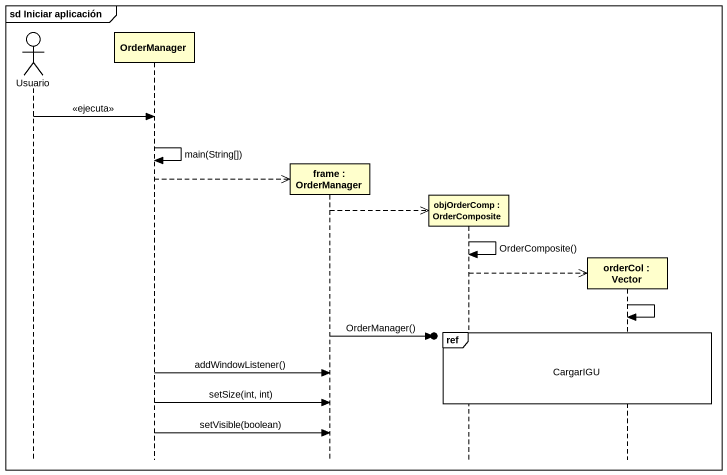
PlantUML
@startuml
mainframe sd Iniciar aplicación
hide footbox
actor Usuario
participant OrderManager
participant "frame : OrderManager" as frame_
participant "objOrderComp : OrderComposite" as objOrderComp
participant "orderCol : Vector" as orderCol

Usuario -> OrderManager : <<ejecuta>>
OrderManager -> OrderManager : main(String[])
OrderManager -->> frame_ **
frame_ -->> objOrderComp **
objOrderComp -> objOrderComp : OrderComposite()
objOrderComp -->> orderCol **
orderCol -> orderCol
ref over objOrderComp, orderCol : CargarIGU
frame_ ->o] : OrderManager()
OrderManager -> frame_ : addWindowListener()
OrderManager -> frame_ : setSize(int, int)
OrderManager -> frame_ : setVisible(boolean)
@enduml
